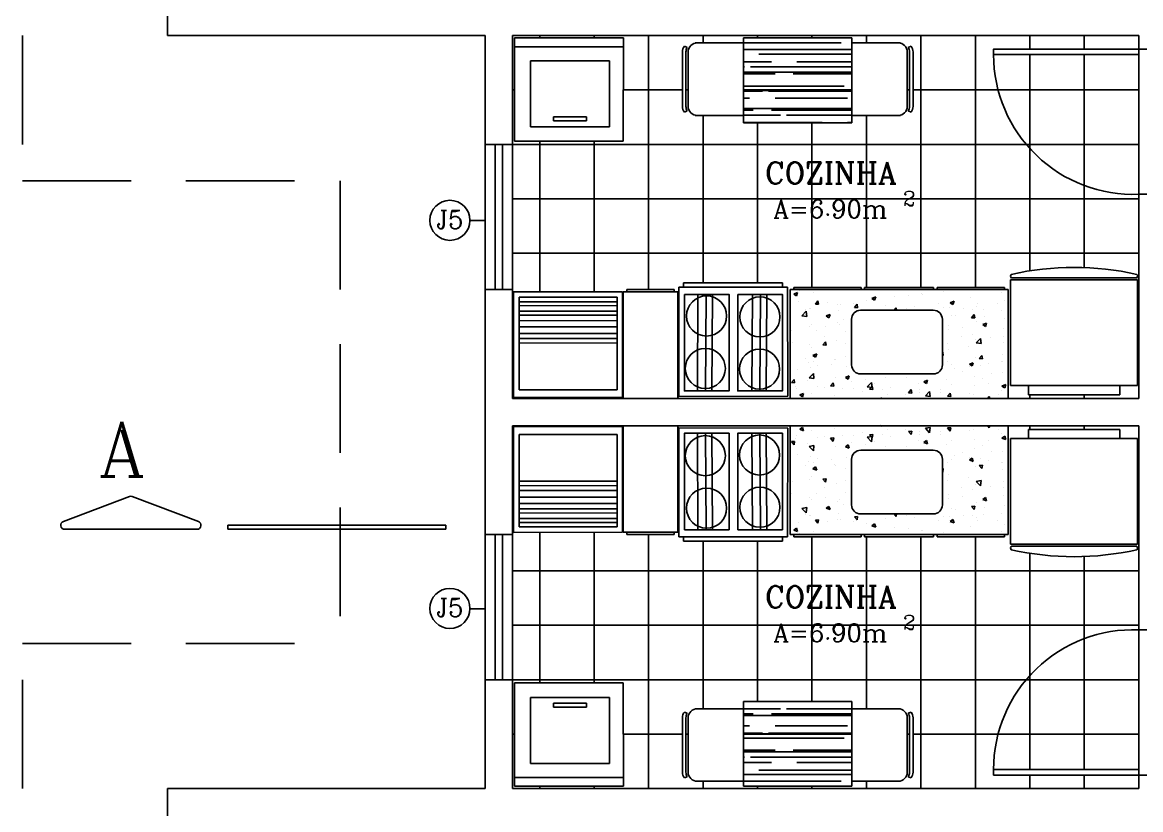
# Model space of a CAD drawing. Extents: x 11.2 to 102.3, y 40.3 to 127.2.
# Drawn here: x 39.09 to 45.25, y 57.54 to 61.87 of the extents above; entities that cross this region are included whole.
import ezdxf

# ---------------------------------------------------------------- set-up
doc = ezdxf.new("R2010")
doc.units = 0
doc.header["$LTSCALE"] = 8
doc.linetypes.add('DASHED2', pattern=[0.375, 0.25, -0.125])
doc.layers.get('0').update_dxf_attribs({"linetype": 'CONTINUOUS'})
doc.layers.get('DEFPOINTS').update_dxf_attribs({"linetype": 'CONTINUOUS'})
for name, color, linetype in [('COBERTURA', 7, 'CONTINUOUS'), ('EQUIPAMENTOS', 1, 'CONTINUOUS'), ('ESQUADRIAS', 244, 'CONTINUOUS'), ('PAREDE', 7, 'CONTINUOUS'), ('PISO', 30, 'CONTINUOUS'), ('TEXTO', 1, 'CONTINUOUS')]:
    doc.layers.add(name, color=color, linetype=linetype)
doc.styles.add('ROMANC', font='ROMANC.SHX')

# ---------------------------------------------------------------- blocks, each defined once
blk = doc.blocks.new('*X3')
at = {"color": 0}
for p, q in [((20.6562, 61.762), (21.194, 61.762)), ((20.6562, 61.725), (21.2537, 61.725)), ((20.74, 61.7), (21.2537, 61.7)), ((20.6562, 61.658), (20.81, 61.658)), ((20.6562, 61.629), (20.661, 61.629)), ((20.694, 61.629), (21.2537, 61.629)), ((20.95, 61.658), (21.2537, 61.658)), ((20.6562, 61.6), (21.2537, 61.6)), ((20.6562, 61.591), (20.83, 61.591)), ((20.93, 61.591), (21.2537, 61.591)), ((20.6562, 61.524), (21.21, 61.524)), ((20.6562, 61.5), (21.2537, 61.5)), ((20.6562, 61.496), (20.761, 61.496)), ((20.794, 61.496), (21.2537, 61.496)), ((20.6562, 61.457), (20.69, 61.457)), ((20.83, 61.457), (21.23, 61.457)), ((20.6562, 61.4), (21.2537, 61.4)), ((20.6562, 61.39), (20.71, 61.39)), ((20.6562, 61.363), (20.861, 61.363)), ((20.81, 61.39), (21.2537, 61.39)), ((20.894, 61.363), (21.2537, 61.363)), ((20.6562, 61.323), (21.09, 61.323)), ((21.23, 61.323), (21.2537, 61.323))]:
    blk.add_line(p, q, dxfattribs=at)
blk = doc.blocks.new('*X2')
at = {"color": 0}
for p, q in [((20.9327, 60.3777), (20.9537, 60.3858)), ((20.9327, 60.3777), (20.9476, 60.3676)), ((20.9477, 60.3676), (20.9538, 60.3857)), ((20.9653, 60.3966), (20.9653, 60.3966)), ((21.0287, 60.3993), (21.0287, 60.3993)), ((21.042, 60.386), (21.042, 60.386)), ((21.638, 60.3815), (21.638, 60.3815)), ((21.6427, 60.3778), (21.6427, 60.3778)), ((21.7564, 60.3928), (21.7564, 60.3928)), ((22.0793, 60.3872), (22.0793, 60.3872)), ((20.9579, 60.3356), (20.9579, 60.3356)), ((21.052, 60.3226), (21.0664, 60.3399)), ((21.052, 60.3226), (21.0699, 60.3211)), ((21.0699, 60.3211), (21.0665, 60.3399)), ((21.1181, 60.3288), (21.1181, 60.3288)), ((21.1766, 60.3187), (21.1766, 60.3187)), ((21.1895, 60.3181), (21.1895, 60.3181)), ((21.2646, 60.328), (21.2646, 60.328)), ((21.2671, 60.3038), (21.2816, 60.3211)), ((21.2782, 60.3221), (21.2782, 60.3221)), ((21.2851, 60.3022), (21.2816, 60.321)), ((21.3324, 60.3412), (21.3324, 60.3412)), ((21.3638, 60.3537), (21.3849, 60.3617)), ((21.3638, 60.3537), (21.3788, 60.3436)), ((21.3782, 60.343), (21.3782, 60.343)), ((21.3788, 60.3436), (21.3849, 60.3617)), ((21.4384, 60.3153), (21.4384, 60.3153)), ((21.4864, 60.3623), (21.4864, 60.3623)), ((21.5676, 60.3679), (21.5676, 60.3679)), ((21.7294, 60.3271), (21.7294, 60.3271)), ((21.795, 60.3296), (21.816, 60.3377)), ((21.795, 60.3296), (21.8099, 60.3196)), ((21.81, 60.3196), (21.816, 60.3377)), ((21.9044, 60.3572), (21.9044, 60.3572)), ((21.9442, 60.3253), (21.9442, 60.3253)), ((22.0556, 60.3242), (22.0556, 60.3242)), ((22.0957, 60.3445), (22.0957, 60.3445)), ((20.9781, 60.2581), (21.0015, 60.2824)), ((20.9781, 60.2581), (21.0048, 60.254)), ((21, 60.2932), (21, 60.2932)), ((21.0048, 60.2539), (21.0015, 60.2824)), ((21.0212, 60.2953), (21.0212, 60.2953)), ((21.0251, 60.2995), (21.0251, 60.2995)), ((21.1118, 60.2569), (21.1328, 60.265)), ((21.1118, 60.2569), (21.1267, 60.2469)), ((21.1268, 60.2468), (21.1328, 60.265)), ((21.1813, 60.2885), (21.1813, 60.2885)), ((21.2671, 60.3038), (21.2851, 60.3022)), ((21.4854, 60.2887), (21.4968, 60.3022)), ((21.4993, 60.2887), (21.4968, 60.3022)), ((21.5545, 60.2971), (21.5545, 60.2971)), ((21.5985, 60.3085), (21.5985, 60.3085)), ((21.7586, 60.3018), (21.7586, 60.3018)), ((21.7901, 60.3041), (21.7901, 60.3041)), ((21.8013, 60.2613), (21.8013, 60.2613)), ((21.8219, 60.2615), (21.8219, 60.2615)), ((21.8669, 60.2994), (21.8669, 60.2994)), ((21.9127, 60.2473), (21.9271, 60.2646)), ((21.9188, 60.295), (21.9188, 60.295)), ((21.9306, 60.2458), (21.9272, 60.2646)), ((21.942, 60.3093), (21.942, 60.3093)), ((21.9763, 60.2913), (21.9763, 60.2913)), ((21.982, 60.2547), (21.982, 60.2547)), ((22.0789, 60.2882), (22.0789, 60.2882)), ((21.0214, 60.1996), (21.0214, 60.1996)), ((21.0296, 60.207), (21.0296, 60.207)), ((21.1105, 60.1998), (21.1105, 60.1998)), ((21.1729, 60.2188), (21.1729, 60.2188)), ((21.1856, 60.2097), (21.1856, 60.2097)), ((21.2046, 60.237), (21.2046, 60.237)), ((21.7865, 60.2043), (21.7865, 60.2043)), ((21.8631, 60.191), (21.8631, 60.191)), ((21.9127, 60.2473), (21.9306, 60.2458)), ((21.9405, 60.2254), (21.9405, 60.2254)), ((21.9741, 60.2089), (21.9951, 60.2169)), ((21.9741, 60.2089), (21.989, 60.1988)), ((21.9767, 60.2059), (21.9767, 60.2059)), ((21.989, 60.1988), (21.9951, 60.2169)), ((22.0921, 60.2446), (22.0921, 60.2446)), ((20.9211, 60.1749), (20.9211, 60.1749)), ((21.0584, 60.1763), (21.0584, 60.1763)), ((21.1015, 60.1411), (21.1015, 60.1411)), ((21.2185, 60.1696), (21.2185, 60.1696)), ((21.788, 60.1811), (21.788, 60.1811)), ((21.8591, 60.1425), (21.8591, 60.1425)), ((21.9159, 60.1563), (21.9159, 60.1563)), ((21.9386, 60.1091), (21.962, 60.1335)), ((21.9653, 60.105), (21.962, 60.1335)), ((22.0193, 60.1358), (22.0193, 60.1358)), ((22.0884, 60.1447), (22.0884, 60.1447)), ((22.0908, 60.1863), (22.0908, 60.1863)), ((20.9265, 60.1111), (20.9265, 60.1111)), ((21.0178, 60.0997), (21.0178, 60.0997)), ((21.0316, 60.0815), (21.0316, 60.0815)), ((21.0936, 60.097), (21.108, 60.1142)), ((21.0936, 60.097), (21.1115, 60.0954)), ((21.1067, 60.0914), (21.1067, 60.0914)), ((21.1116, 60.0954), (21.1081, 60.1142)), ((21.1693, 60.119), (21.1693, 60.119)), ((21.2203, 60.1063), (21.2203, 60.1063)), ((21.7828, 60.1044), (21.7828, 60.1044)), ((21.7842, 60.0726), (21.7842, 60.0726)), ((21.8978, 60.0876), (21.8978, 60.0876)), ((21.9369, 60.1255), (21.9369, 60.1255)), ((21.9386, 60.1091), (21.9653, 60.105)), ((22.0872, 60.1125), (22.0872, 60.1125)), ((21, 60.0231), (21, 60.0231)), ((21.0388, 60.0394), (21.0598, 60.0474)), ((21.0388, 60.0394), (21.0537, 60.0293)), ((21.0411, 60.0061), (21.0411, 60.0061)), ((21.0538, 60.0293), (21.0598, 60.0474)), ((21.1601, 60.0163), (21.1601, 60.0163)), ((21.1656, 60.0191), (21.1656, 60.0191)), ((21.2161, 60.0361), (21.2161, 60.0361)), ((21.7518, 60.0557), (21.7536, 60.0577)), ((21.7518, 60.0394), (21.757, 60.0389)), ((21.7571, 60.0389), (21.7536, 60.0577)), ((21.7792, 60.0045), (21.7792, 60.0045)), ((21.9332, 60.0257), (21.9332, 60.0257)), ((21.9543, 60.0217), (21.9688, 60.0389)), ((21.9543, 60.0217), (21.9722, 60.0201)), ((21.9723, 60.0201), (21.9688, 60.0389)), ((22.0785, 60.0073), (22.0785, 60.0073)), ((22.0834, 60.0041), (22.0834, 60.0041)), ((22.0848, 60.0449), (22.0848, 60.0449)), ((20.9527, 59.9632), (20.9527, 59.9632)), ((21.0141, 59.9999), (21.0141, 59.9999)), ((21.0278, 59.9731), (21.0278, 59.9731)), ((21.0632, 59.9828), (21.0632, 59.9828)), ((21.1414, 59.988), (21.1414, 59.988)), ((21.2234, 59.976), (21.2234, 59.976)), ((21.8007, 59.9892), (21.8007, 59.9892)), ((21.8189, 59.9693), (21.8189, 59.9693)), ((21.8639, 59.9489), (21.8639, 59.9489)), ((21.9011, 59.9913), (21.9221, 59.9994)), ((21.9011, 59.9913), (21.916, 59.9813)), ((21.9035, 59.9773), (21.9035, 59.9773)), ((21.916, 59.9812), (21.9221, 59.9994)), ((21.9608, 59.9825), (21.9608, 59.9825)), ((22.0083, 59.9942), (22.0083, 59.9942)), ((22.0241, 59.9422), (22.0241, 59.9422)), ((22.0811, 59.945), (22.0811, 59.945)), ((20.92, 59.8902), (20.9345, 59.9074)), ((20.92, 59.8902), (20.938, 59.8886)), ((20.938, 59.8886), (20.9345, 59.9074)), ((21.0105, 59.9), (21.0105, 59.9)), ((21.0179, 59.9162), (21.0412, 59.9406)), ((21.0179, 59.9162), (21.0446, 59.9121)), ((21.0446, 59.912), (21.0413, 59.9405)), ((21.1352, 59.8713), (21.1497, 59.8886)), ((21.1532, 59.8697), (21.1497, 59.8885)), ((21.162, 59.9192), (21.162, 59.9192)), ((21.2179, 59.9186), (21.2389, 59.9266)), ((21.2179, 59.9186), (21.2328, 59.9085)), ((21.2328, 59.9085), (21.2389, 59.9266)), ((21.252, 59.8946), (21.252, 59.8946)), ((21.3271, 59.9045), (21.3271, 59.9045)), ((21.338, 59.8665), (21.3614, 59.8909)), ((21.3648, 59.8624), (21.3615, 59.8909)), ((21.3786, 59.8872), (21.3786, 59.8872)), ((21.4407, 59.9195), (21.4407, 59.9195)), ((21.5536, 59.9172), (21.5536, 59.9172)), ((21.6197, 59.8822), (21.6197, 59.8822)), ((21.649, 59.8946), (21.67, 59.9026)), ((21.649, 59.8946), (21.6639, 59.8845)), ((21.664, 59.8845), (21.6701, 59.9026)), ((21.7755, 59.9047), (21.7755, 59.9047)), ((21.8004, 59.8814), (21.8004, 59.8814)), ((21.9296, 59.9258), (21.9296, 59.9258)), ((21.9754, 59.9114), (21.9754, 59.9114)), ((22.0045, 59.8858), (22.0045, 59.8858)), ((20.9403, 59.8706), (20.9403, 59.8706)), ((20.9489, 59.8547), (20.9489, 59.8547)), ((20.9658, 59.8218), (20.9868, 59.8299)), ((20.9658, 59.8218), (20.9807, 59.8118)), ((20.9808, 59.8117), (20.9868, 59.8299)), ((21.0287, 59.8271), (21.0287, 59.8271)), ((21.0625, 59.8697), (21.0625, 59.8697)), ((21.1004, 59.8638), (21.1004, 59.8638)), ((21.1352, 59.8713), (21.1531, 59.8698)), ((21.1584, 59.8193), (21.1584, 59.8193)), ((21.2037, 59.8571), (21.2037, 59.8571)), ((21.2606, 59.857), (21.2606, 59.857)), ((21.3142, 59.8418), (21.3142, 59.8418)), ((21.338, 59.8665), (21.3647, 59.8624)), ((21.3504, 59.8525), (21.3648, 59.8697)), ((21.3504, 59.8525), (21.3683, 59.8509)), ((21.3684, 59.8509), (21.3649, 59.8697)), ((21.4207, 59.8503), (21.4207, 59.8503)), ((21.4505, 59.8213), (21.4505, 59.8213)), ((21.4682, 59.863), (21.4682, 59.863)), ((21.5512, 59.8261), (21.5512, 59.8261)), ((21.5656, 59.8337), (21.58, 59.8509)), ((21.5656, 59.8337), (21.5835, 59.8321)), ((21.5835, 59.8321), (21.5801, 59.8509)), ((21.5809, 59.8435), (21.5809, 59.8435)), ((21.6255, 59.8513), (21.6255, 59.8513)), ((21.6263, 59.836), (21.6263, 59.836)), ((21.6582, 59.8169), (21.6816, 59.8412)), ((21.6849, 59.8127), (21.6816, 59.8412)), ((21.7399, 59.8509), (21.7399, 59.8509)), ((21.741, 59.8367), (21.741, 59.8367)), ((21.7807, 59.8148), (21.7952, 59.8321)), ((21.7987, 59.8133), (21.7952, 59.8321)), ((21.9011, 59.83), (21.9011, 59.83)), ((21.9259, 59.8259), (21.9259, 59.8259)), ((21.9294, 59.8759), (21.9294, 59.8759)), ((22.0613, 59.8232), (22.0613, 59.8232)), ((22.0775, 59.8451), (22.0775, 59.8451)), ((22.0801, 59.8705), (22.1011, 59.8786)), ((22.0801, 59.8705), (22.0951, 59.8605)), ((22.0951, 59.8604), (22.1012, 59.8786)), ((21.4085, 59.8022), (21.4179, 59.8059)), ((21.4168, 59.8022), (21.418, 59.8058)), ((21.6582, 59.8169), (21.6849, 59.8128)), ((21.7719, 59.8048), (21.7719, 59.8048)), ((21.7807, 59.8148), (21.7987, 59.8133)), ((22.0011, 59.8022), (22.0104, 59.8133)), ((22.0125, 59.8022), (22.0104, 59.8132)), ((22.09, 59.8064), (22.09, 59.8064))]:
    blk.add_line(p, q, dxfattribs=at)

msp = doc.modelspace()

# ---------------------------------------------------------------- linework, layer by layer
at = {"layer": 'COBERTURA', "color": 30, "linetype": 'DASHED2', "ltscale": 0.3}
for p, q in [((39.0923, 69.0022), (39.0923, 61.0022)), ((39.0923, 61.0022), (40.8423, 61.0022)), ((40.8423, 61.0022), (40.8423, 58.4522)), ((39.0923, 50.4522), (39.0923, 58.4522)), ((39.0923, 58.4522), (40.8423, 58.4522))]:
    msp.add_line(p, q, dxfattribs=at)
at = {"layer": 'DEFPOINTS', "color": 30, "linetype": 'BYBLOCK'}
msp.add_point((40.9631, 58.7945), dxfattribs=at)
at = {"layer": 'DEFPOINTS', "color": 30, "linetype": 'BYBLOCK', "ltscale": 0.04}
msp.add_point((40.9631, 58.7945), dxfattribs=at)
at = {"layer": 'EQUIPAMENTOS', "color": 244, "linetype": 'CONTINUOUS', "ltscale": 0.05}
for p, q in [((41.8031, 61.7897), (41.8028, 61.2196)), ((42.4031, 61.7894), (41.8031, 61.7897)), ((42.4031, 61.7894), (42.4028, 61.2193)), ((42.4031, 61.7404), (41.8049, 61.7407)), ((41.8923, 61.6634), (41.8921, 61.2998)), ((42.3266, 61.6631), (41.8923, 61.6634)), ((42.3266, 61.6631), (42.3265, 61.2995)), ((42.3265, 61.2995), (41.8921, 61.2998)), ((42.2009, 61.3542), (42.0176, 61.3543)), ((42.0176, 61.3543), (42.0176, 61.332)), ((42.2009, 61.3319), (42.0176, 61.332)), ((42.2009, 61.3542), (42.2009, 61.3319)), ((42.4028, 61.2193), (41.8028, 61.2196)), ((43.2798, 60.4393), (42.7337, 60.439)), ((42.7337, 60.439), (42.7337, 60.4157)), ((43.2798, 60.4393), (43.2798, 60.416)), ((41.7985, 59.8071), (41.7988, 60.3903)), ((41.7988, 60.3903), (42.3988, 60.39)), ((42.3985, 59.8068), (42.3988, 60.39)), ((42.7083, 60.4156, -14), (42.7083, 59.8134, -14)), ((42.8109, 59.844), (42.8143, 60.3754)), ((42.8146, 60.4156), (42.8146, 60.4158)), ((42.855, 59.844), (42.8584, 60.3754)), ((42.8586, 60.4156), (42.8586, 60.4158)), ((42.8902, 59.844), (42.8937, 60.3754)), ((42.8939, 60.4156), (42.8939, 60.4158)), ((43.1106, 59.844), (43.1141, 60.3754)), ((43.1143, 60.4156), (43.1143, 60.4159)), ((43.1547, 59.844), (43.1581, 60.3754)), ((43.1584, 60.4156), (43.1584, 60.416)), ((43.19, 59.844), (43.1934, 60.3754)), ((43.1937, 60.4156), (43.1937, 60.416)), ((43.3079, 60.4156, -14), (43.3083, 59.8156, -14)), ((41.827, 60.3136), (42.3688, 60.3133)), ((41.8286, 59.8505), (41.8288, 60.3603)), ((41.8288, 60.3603), (42.3688, 60.36)), ((41.8288, 60.3354), (42.3688, 60.3351)), ((42.3686, 59.8502), (42.3688, 60.36)), ((41.8288, 60.2835), (42.3688, 60.2832)), ((41.8288, 60.2611), (42.3714, 60.2608)), ((43.7104, 60.2886), (44.1104, 60.2888)), ((41.8287, 60.1963), (42.3687, 60.196)), ((41.8288, 60.231), (42.3688, 60.2307)), ((43.6606, 59.9874), (43.6604, 60.2386)), ((44.1606, 59.9877), (44.1604, 60.2388)), ((41.8255, 60.1329), (42.3687, 60.1326)), ((41.8287, 60.1604), (42.3687, 60.1601)), ((41.83, 60.108), (42.37, 60.1077)), ((43.7106, 59.9374), (44.1106, 59.9376)), ((41.8286, 59.8505), (42.3686, 59.8502)), ((41.7985, 59.8071), (42.3985, 59.8068)), ((41.7985, 59.6473), (42.3985, 59.6477)), ((41.7985, 59.6473), (41.7988, 59.0642)), ((42.3985, 59.6477), (42.3988, 59.0645)), ((42.7083, 59.0388, -14), (42.7083, 59.641, -14)), ((43.3079, 59.0388, -14), (43.3083, 59.6388, -14)), ((41.8286, 59.6039), (42.3686, 59.6042)), ((41.8286, 59.6039), (41.8288, 59.0942)), ((42.3686, 59.6042), (42.3688, 59.0945)), ((42.8109, 59.6105), (42.8143, 59.0791)), ((42.855, 59.6105), (42.8584, 59.0791)), ((42.8902, 59.6105), (42.8937, 59.0791)), ((43.1106, 59.6105), (43.1141, 59.0791)), ((43.1547, 59.6105), (43.1581, 59.0791)), ((43.19, 59.6105), (43.1934, 59.0791)), ((43.7106, 59.5171), (44.1106, 59.5168)), ((43.6606, 59.4671), (43.6604, 59.2159)), ((44.1606, 59.4668), (44.1604, 59.2156)), ((41.83, 59.3465), (42.37, 59.3468)), ((41.8255, 59.3216), (42.3687, 59.3219)), ((41.8287, 59.2941), (42.3687, 59.2943)), ((41.8287, 59.2582), (42.3687, 59.2585)), ((41.8288, 59.2234), (42.3688, 59.2237)), ((41.827, 59.1409), (42.3688, 59.1412)), ((41.8288, 59.1934), (42.3714, 59.1936)), ((41.8288, 59.171), (42.3688, 59.1713)), ((43.7104, 59.1659), (44.1104, 59.1657)), ((41.8288, 59.1191), (42.3688, 59.1194)), ((41.8288, 59.0942), (42.3688, 59.0945)), ((41.7988, 59.0642), (42.3988, 59.0645)), ((42.7337, 59.0155), (42.7337, 59.0387)), ((42.8146, 59.0388), (42.8146, 59.0387)), ((42.8586, 59.0388), (42.8586, 59.0387)), ((42.8939, 59.0388), (42.8939, 59.0387)), ((43.1143, 59.0388), (43.1143, 59.0385)), ((43.1584, 59.0388), (43.1584, 59.0385)), ((43.1937, 59.0388), (43.1937, 59.0385)), ((43.2798, 59.0152), (43.2798, 59.0385)), ((43.2798, 59.0152), (42.7337, 59.0155)), ((42.4028, 58.2352), (41.8028, 58.2349)), ((41.8031, 57.6648), (41.8028, 58.2349)), ((42.4031, 57.6651), (42.4028, 58.2352)), ((42.3265, 58.1549), (41.8921, 58.1547)), ((41.8923, 57.7911), (41.8921, 58.1547)), ((42.3266, 57.7913), (42.3265, 58.1549)), ((42.2009, 58.1226), (42.0176, 58.1225)), ((42.0176, 58.1002), (42.0176, 58.1225)), ((42.2009, 58.1003), (42.0176, 58.1002)), ((42.2009, 58.1003), (42.2009, 58.1226)), ((42.3266, 57.7913), (41.8923, 57.7911)), ((42.4031, 57.6651), (41.8031, 57.6648)), ((42.4031, 57.7141), (41.8049, 57.7138))]:
    msp.add_line(p, q, dxfattribs=at)
at = {"layer": 'EQUIPAMENTOS', "color": 244}
for p, q in [((43.0649, 61.7897), (43.0649, 61.3218)), ((43.0649, 61.7897), (43.6624, 61.7897)), ((43.6624, 61.7897), (43.6624, 61.3218)), ((42.7547, 61.7368), (42.7391, 61.7433)), ((42.798, 61.7618), (43.0612, 61.7618)), ((43.9293, 61.7618), (43.6662, 61.7618)), ((43.9726, 61.7368), (43.9882, 61.7433)), ((42.728, 61.4118), (42.728, 61.7118)), ((42.748, 61.4118), (42.748, 61.7118)), ((42.7599, 61.4118), (42.7599, 61.7118)), ((43.9674, 61.4118), (43.9674, 61.7118)), ((43.9793, 61.4118), (43.9793, 61.7118)), ((43.9993, 61.4118), (43.9993, 61.7118)), ((42.7547, 61.3868), (42.7391, 61.3804)), ((43.0612, 61.3618), (42.798, 61.3618)), ((43.6662, 61.3618), (43.9293, 61.3618)), ((43.9726, 61.3868), (43.9882, 61.3804)), ((43.0649, 61.3218), (43.6624, 61.3218)), ((44.5358, 60.4555), (45.2358, 60.4555)), ((44.5358, 59.8733), (44.5358, 60.4555)), ((44.5407, 60.466), (45.2309, 60.466)), ((45.2358, 60.4555), (45.2358, 59.8733)), ((42.4023, 60.389), (42.7023, 60.389)), ((42.4023, 60.389), (42.4023, 59.8022)), ((42.7023, 60.389), (42.7023, 59.8022)), ((42.7083, 60.4156, -14), (43.3079, 60.4156, -14)), ((43.3223, 60.4022), (43.3223, 59.8022)), ((43.3223, 60.4022), (44.5223, 60.4022)), ((44.5223, 60.4022), (44.5223, 59.8022)), ((45.2358, 59.8733), (44.5358, 59.8733)), ((44.6346, 59.8733), (44.6346, 59.8227)), ((45.1376, 59.8227), (44.6346, 59.8227)), ((45.1376, 59.8733), (45.1376, 59.8227)), ((41.7923, 59.8022), (45.2423, 59.8022)), ((42.7083, 59.8134, -14), (43.3083, 59.8156, -14)), ((42.4023, 59.0654), (42.4023, 59.6522)), ((42.7023, 59.0654), (42.7023, 59.6522)), ((42.7083, 59.641, -14), (43.3083, 59.6388, -14)), ((43.3223, 59.0522), (43.3223, 59.6522)), ((44.5223, 59.0522), (44.5223, 59.6522)), ((44.5358, 59.5811), (44.5358, 58.999)), ((45.2358, 59.5811), (44.5358, 59.5811)), ((44.6346, 59.5811), (44.6346, 59.6317)), ((45.1376, 59.6317), (44.6346, 59.6317)), ((45.1376, 59.5811), (45.1376, 59.6317)), ((45.2358, 58.999), (45.2358, 59.5811)), ((42.4023, 59.0654), (42.7023, 59.0654)), ((42.7083, 59.0388, -14), (43.3079, 59.0388, -14)), ((43.3223, 59.0522), (44.5223, 59.0522)), ((44.5358, 58.999), (45.2358, 58.999)), ((44.5407, 58.9885), (45.2309, 58.9885)), ((43.0649, 58.1326), (43.6624, 58.1326)), ((43.0649, 57.6648), (43.0649, 58.1326)), ((43.6624, 57.6648), (43.6624, 58.1326)), ((42.728, 58.0427), (42.728, 57.7427)), ((42.7547, 58.0677), (42.7391, 58.0741)), ((42.748, 58.0427), (42.748, 57.7427)), ((42.7599, 58.0427), (42.7599, 57.7427)), ((43.0612, 58.0927), (42.798, 58.0927)), ((43.6662, 58.0927), (43.9293, 58.0927)), ((43.9674, 58.0427), (43.9674, 57.7427)), ((43.9726, 58.0677), (43.9882, 58.0741)), ((43.9793, 58.0427), (43.9793, 57.7427)), ((43.9993, 58.0427), (43.9993, 57.7427)), ((42.7547, 57.7176), (42.7391, 57.7112)), ((42.798, 57.6927), (43.0612, 57.6927)), ((43.0649, 57.6648), (43.6624, 57.6648)), ((43.9293, 57.6927), (43.6662, 57.6927)), ((43.9726, 57.7176), (43.9882, 57.7112))]:
    msp.add_line(p, q, dxfattribs=at)
at = {"layer": 'EQUIPAMENTOS', "color": 30}
for p, q in [((42.4223, 60.4022), (42.4223, 60.389)), ((42.4223, 60.4022), (42.6823, 60.4022)), ((42.6823, 60.4022), (42.6823, 60.389)), ((43.3423, 60.4142), (43.7123, 60.4142)), ((43.3423, 60.4142), (43.3423, 60.4022)), ((43.7123, 60.4142), (43.7123, 60.4022)), ((43.7323, 60.4142), (44.1123, 60.4142)), ((43.7323, 60.4142), (43.7323, 60.4022)), ((44.1123, 60.4142), (44.1123, 60.4022)), ((44.1323, 60.4142), (44.5023, 60.4142)), ((44.1323, 60.4142), (44.1323, 60.4022)), ((44.5023, 60.4142), (44.5023, 60.4022)), ((42.4223, 59.0522), (42.4223, 59.0654)), ((42.4223, 59.0522), (42.6823, 59.0522)), ((42.6823, 59.0522), (42.6823, 59.0654)), ((43.3423, 59.0403), (43.3423, 59.0522)), ((43.3423, 59.0403), (43.7123, 59.0403)), ((43.7123, 59.0403), (43.7123, 59.0522)), ((43.7323, 59.0403), (43.7323, 59.0522)), ((43.7323, 59.0403), (44.1123, 59.0403)), ((44.1123, 59.0403), (44.1123, 59.0522)), ((44.1323, 59.0403), (44.1323, 59.0522)), ((44.1323, 59.0403), (44.5023, 59.0403)), ((44.5023, 59.0403), (44.5023, 59.0522))]:
    msp.add_line(p, q, dxfattribs=at)
at = {"layer": 'EQUIPAMENTOS', "color": 244, "linetype": 'CONTINUOUS', "ltscale": 0.5}
for p, q in [((43.3079, 60.3871), (43.3079, 60.3871)), ((43.3079, 59.0674), (43.3079, 59.0674))]:
    msp.add_line(p, q, dxfattribs=at)
at = {"layer": 'EQUIPAMENTOS', "color": 244}
for points in [[(42.7391, 60.3754), (42.7391, 59.844), (42.9856, 59.844), (42.9856, 60.3754)], [(43.0332, 60.3754), (43.0332, 59.844), (43.2797, 59.844), (43.2797, 60.3754)], [(42.7391, 59.0791), (42.7391, 59.6105), (42.9856, 59.6105), (42.9856, 59.0791)], [(43.0332, 59.0791), (43.0332, 59.6105), (43.2797, 59.6105), (43.2797, 59.0791)]]:
    msp.add_lwpolyline(points, close=True, dxfattribs=at)
at = {"layer": 'EQUIPAMENTOS', "color": 244, "linetype": 'CONTINUOUS', "ltscale": 0.05}
for centre in [(42.8613, 60.2568), (43.1555, 60.2518), (42.8547, 59.9675), (43.1536, 59.9639), (42.8547, 59.4869), (43.1536, 59.4906), (42.8613, 59.1977), (43.1555, 59.2027)]:
    msp.add_circle(centre, 0.1105, dxfattribs=at)
at = {"layer": 'EQUIPAMENTOS', "color": 244}
for centre, radius, start, end in [((42.778, 61.7118), 0.05, 141.03873, 180), ((42.798, 61.7118), 0.05, 149.98161, 180), ((42.8099, 61.7118), 0.05, 90, 180), ((43.9174, 61.7118), 0.05, 0, 90), ((43.9293, 61.7118), 0.05, 0, 30.01839), ((43.9493, 61.7118), 0.05, 0, 38.96127), ((42.778, 61.4118), 0.05, 180, 218.96127), ((42.798, 61.4118), 0.05, 180, 210.01839), ((42.8099, 61.4118), 0.05, 180, 270), ((43.9174, 61.4118), 0.05, 270, 0), ((43.9293, 61.4118), 0.05, 329.98161, 360), ((43.9493, 61.4118), 0.05, 321.03873, 0), ((44.8858, 58.9508), 1.5736, 77.30164, 102.69839), ((44.5496, 60.4763), 0.0136, 135.22804, 229.41354), ((45.222, 60.4763), 0.0136, 310.58646, 44.77196), ((44.5496, 58.9782), 0.0136, 130.58646, 224.77196), ((44.8858, 60.5037), 1.5736, 257.30161, 282.69836), ((45.222, 58.9782), 0.0136, 315.22804, 49.41354), ((42.778, 58.0427), 0.05, 141.03873, 180), ((42.798, 58.0427), 0.05, 149.98161, 180), ((42.8099, 58.0427), 0.05, 90, 180), ((43.9174, 58.0427), 0.05, 0, 90), ((43.9293, 58.0427), 0.05, 0, 30.01839), ((43.9493, 58.0427), 0.05, 0, 38.96127), ((42.778, 57.7427), 0.05, 180, 218.96127), ((42.798, 57.7427), 0.05, 180, 210.01839), ((42.8099, 57.7427), 0.05, 180, 270), ((43.9174, 57.7427), 0.05, 270, 360), ((43.9293, 57.7427), 0.05, 329.98161, 0), ((43.9493, 57.7427), 0.05, 321.03873, 360)]:
    msp.add_arc(centre, radius, start, end, dxfattribs=at)
at = {"layer": 'EQUIPAMENTOS', "color": 244, "linetype": 'CONTINUOUS', "ltscale": 0.05}
for centre, start, end in [((43.7104, 60.2386), 90.03067, 180.03067), ((44.1104, 60.2388), 0.03067, 90.03067), ((43.7106, 59.9874), 180.03067, 270.03067), ((44.1106, 59.9876), 270.03067, 0.03067), ((43.7106, 59.4671), 89.96933, 179.96933), ((44.1106, 59.4668), 359.96933, 89.96933), ((43.7104, 59.2159), 179.96933, 269.96933), ((44.1104, 59.2157), 269.96933, 359.96933)]:
    msp.add_arc(centre, 0.05, start, end, dxfattribs=at)
at = {"layer": 'ESQUADRIAS', "color": 1}
for p, q in [((41.6423, 61.2022), (41.6423, 60.4022)), ((41.7923, 61.2022), (41.7923, 60.4022)), ((41.6423, 58.2522), (41.6423, 59.0522)), ((41.7923, 58.2522), (41.7923, 59.0522))]:
    msp.add_line(p, q, dxfattribs=at)
at = {"layer": 'ESQUADRIAS', "color": 5}
for p, q in [((41.6973, 61.2022), (41.6973, 60.4022)), ((41.7373, 61.2022), (41.7373, 60.4022)), ((41.6973, 58.2522), (41.6973, 59.0522)), ((41.7373, 58.2522), (41.7373, 59.0522))]:
    msp.add_line(p, q, dxfattribs=at)
at = {"layer": 'ESQUADRIAS', "color": 1, "ltscale": 0.2}
for p, q in [((41.5597, 60.782), (41.6366, 60.782)), ((41.5597, 58.6434), (41.6366, 58.6434))]:
    msp.add_line(p, q, dxfattribs=at)
at = {"layer": 'ESQUADRIAS', "color": 1}
for points in [[(45.2423, 61.7272), (45.2423, 61.6972), (44.4423, 61.6972), (44.4423, 61.7272)], [(45.2423, 57.7272), (45.2423, 57.7572), (44.4423, 57.7572), (44.4423, 57.7272)]]:
    msp.add_lwpolyline(points, close=True, dxfattribs=at)
at = {"layer": 'ESQUADRIAS', "color": 1, "ltscale": 0.2}
for centre in [(41.4477, 60.7837), (41.4477, 58.6451)]:
    msp.add_circle(centre, 0.1104, dxfattribs=at)
at = {"layer": 'ESQUADRIAS', "color": 30}
for centre, start, end in [((45.2129, 61.6972), 180, 272.18938), ((45.2129, 57.7572), 87.81062, 180)]:
    msp.add_arc(centre, 0.7706, start, end, dxfattribs=at)
at = {"layer": 'PAREDE', "color": 7}
for p, q in [((39.8923, 62.6122), (39.8923, 61.8022)), ((39.8923, 61.8022), (41.6423, 61.8022)), ((41.6423, 61.8022), (41.6423, 61.2022)), ((41.7923, 61.8022), (41.7923, 61.2022)), ((41.7923, 61.8022), (45.2423, 61.8022)), ((45.2423, 61.8022), (45.2423, 61.7272)), ((45.2423, 61.7272), (45.3923, 61.7272)), ((41.7923, 61.2022), (41.6423, 61.2022)), ((45.2423, 60.9272), (45.2423, 59.8022)), ((45.2423, 60.9272), (45.3923, 60.9272)), ((41.6423, 60.4022), (41.6423, 59.0522)), ((41.7923, 60.4022), (41.6423, 60.4022)), ((41.7923, 60.4022), (41.7923, 59.8022)), ((41.7923, 59.6522), (45.2423, 59.6522)), ((41.7923, 59.6522), (41.7923, 59.0522)), ((45.2423, 59.6522), (45.2423, 58.5272)), ((41.7923, 59.0522), (41.6423, 59.0522)), ((45.2423, 58.5272), (45.3923, 58.5272)), ((41.6423, 58.2522), (41.6423, 57.6522)), ((41.7923, 58.2522), (41.6423, 58.2522)), ((41.7923, 58.2522), (41.7923, 57.6522)), ((45.2423, 57.6522), (45.2423, 57.7272)), ((45.2423, 57.7272), (45.3923, 57.7272)), ((39.8923, 56.8422), (39.8923, 57.6522)), ((39.8923, 57.6522), (41.6423, 57.6522)), ((41.7923, 57.6522), (45.2423, 57.6522))]:
    msp.add_line(p, q, dxfattribs=at)
at = {"layer": 'PISO', "color": 30}
for p, q in [((41.9423, 61.8022), (41.9423, 61.7896)), ((42.2423, 61.8022), (42.2423, 61.7895)), ((42.5423, 61.8022), (42.5423, 60.4022)), ((42.8423, 61.8022), (42.8423, 61.7618)), ((43.1423, 61.8022), (43.1423, 61.7897)), ((43.4423, 61.8022), (43.4423, 61.7897)), ((43.7423, 61.8022), (43.7423, 61.7618)), ((44.0423, 61.8022), (44.0423, 60.4142)), ((44.3423, 61.8022), (44.3423, 60.4142)), ((44.6423, 61.8022), (44.6423, 61.7272)), ((44.9423, 61.8022), (44.9423, 61.7272)), ((44.6423, 61.6972), (44.6423, 60.5054)), ((44.9423, 61.6972), (44.9423, 60.5233)), ((45.2423, 61.7272), (45.2423, 60.9272)), ((41.7923, 61.5022), (41.8029, 61.5022)), ((42.4029, 61.5022), (42.728, 61.5022)), ((42.748, 61.5022), (42.7599, 61.5022)), ((43.0649, 61.5022), (43.6624, 61.5022)), ((43.9674, 61.5022), (43.9793, 61.5022)), ((43.9993, 61.5022), (45.2423, 61.5022)), ((42.8423, 61.3618), (42.8423, 60.439)), ((43.7423, 61.3618), (43.7423, 60.4142)), ((43.1423, 61.3218), (43.1423, 60.4392)), ((43.4423, 61.3218), (43.4423, 60.4142)), ((41.7923, 61.2022), (45.2423, 61.2022)), ((41.9423, 61.2195), (41.9423, 60.3902)), ((42.2423, 61.2193), (42.2423, 60.3901)), ((41.7923, 60.9022), (45.2423, 60.9022)), ((41.7923, 60.6022), (45.2423, 60.6022)), ((42.8423, 60.4156), (42.8423, 60.4142)), ((43.1423, 60.4156), (43.1423, 60.4142)), ((44.6423, 59.8227), (44.6423, 59.8022)), ((44.9423, 59.8227), (44.9423, 59.8022)), ((44.6423, 59.6317), (44.6423, 59.6522)), ((44.9423, 59.6317), (44.9423, 59.6522)), ((41.9423, 58.235), (41.9423, 59.0642)), ((42.2423, 58.2351), (42.2423, 59.0644)), ((42.5423, 57.6522), (42.5423, 59.0522)), ((42.8423, 59.0388), (42.8423, 59.0403)), ((43.1423, 59.0388), (43.1423, 59.0403)), ((43.4423, 58.1326), (43.4423, 59.0403)), ((43.7423, 58.0927), (43.7423, 59.0403)), ((44.0423, 57.6522), (44.0423, 59.0403)), ((44.3423, 57.6522), (44.3423, 59.0403)), ((42.8423, 58.0927), (42.8423, 59.0155)), ((43.1423, 58.1326), (43.1423, 59.0153)), ((44.6423, 57.7572), (44.6423, 58.9491)), ((44.9423, 57.7572), (44.9423, 58.9312)), ((41.7923, 58.8522), (45.2423, 58.8522)), ((41.7923, 58.5522), (45.2423, 58.5522)), ((45.2423, 57.7272), (45.2423, 58.5272)), ((41.7923, 58.2522), (45.2423, 58.2522)), ((41.7923, 57.9522), (41.8029, 57.9522)), ((42.4029, 57.9522), (42.728, 57.9522)), ((42.748, 57.9522), (42.7599, 57.9522)), ((43.0649, 57.9522), (43.6624, 57.9522)), ((43.9674, 57.9522), (43.9793, 57.9522)), ((43.9993, 57.9522), (45.2423, 57.9522)), ((44.6423, 57.6522), (44.6423, 57.7272)), ((44.9423, 57.6522), (44.9423, 57.7272)), ((41.9423, 57.6522), (41.9423, 57.6648)), ((42.2423, 57.6522), (42.2423, 57.665)), ((42.8423, 57.6522), (42.8423, 57.6927)), ((43.1423, 57.6522), (43.1423, 57.6648)), ((43.4423, 57.6522), (43.4423, 57.6648)), ((43.7423, 57.6522), (43.7423, 57.6927))]:
    msp.add_line(p, q, dxfattribs=at)
at = {"layer": 'TEXTO', "color": 3, "linetype": 'CONTINUOUS', "ltscale": 0.3}
for p, q in [((39.6822, 59.2614), (39.3183, 59.1246)), ((39.698, 59.2614), (40.062, 59.1246)), ((39.3262, 59.0811), (40.054, 59.0811))]:
    msp.add_line(p, q, dxfattribs=at)
at = {"layer": 'TEXTO', "color": 3, "ltscale": 0.3}
for p, q in [((40.2249, 59.1031), (40.2249, 59.0813)), ((40.2249, 59.1031), (41.4244, 59.1031)), ((40.2249, 59.0813), (41.4244, 59.0813)), ((41.4244, 59.0813), (41.4244, 59.1031))]:
    msp.add_line(p, q, dxfattribs=at)
at = {"layer": 'TEXTO', "color": 3, "linetype": 'CONTINUOUS', "ltscale": 0.3}
for centre, start, end in [((39.6901, 59.2404), 69.39862, 110.60138), ((39.6901, 59.2404), 69.39862, 110.60138), ((39.3262, 59.1036), 110.60138, 270), ((40.054, 59.1036), 270, 69.39862)]:
    msp.add_arc(centre, 0.0225, start, end, dxfattribs=at)

# ---------------------------------------------------------------- block references
at = {"layer": 'EQUIPAMENTOS', "color": 30}
for name in ['*X3', '*X2']:
    msp.add_blockref(name, (22.4087, 0), dxfattribs=at)
at = {"layer": 'EQUIPAMENTOS', "color": 30, "xscale": -1, "rotation": 180}
for name in ['*X2', '*X3']:
    msp.add_blockref(name, (22.4087, 119.4545), dxfattribs=at)

# ---------------------------------------------------------------- texts
at = {"layer": 'ESQUADRIAS', "color": 1, "ltscale": 0.3, "style": 'ROMANC'}
for p in [(41.3729, 60.7378), (41.3729, 58.5992)]:
    msp.add_text('J5', height=0.1, rotation=360, dxfattribs=at).set_placement(p)
at = {"layer": 'TEXTO', "color": 1, "ltscale": 0.3, "style": 'ROMANC'}
for s, height, p in [('COZINHA', 0.12, (43.1834, 60.9847)), ('2', 0.08, (43.9439, 60.8644)), ('A=6.90m', 0.1, (43.2288, 60.7964)), ('COZINHA', 0.12, (43.1834, 58.6489)), ('2', 0.08, (43.9439, 58.5286)), ('A=6.90m', 0.1, (43.2288, 58.4606))]:
    msp.add_text(s, height=height, rotation=360, dxfattribs=at).set_placement(p)
at = {"layer": 'TEXTO', "color": 3, "linetype": 'CONTINUOUS', "ltscale": 0.3, "style": 'ROMANC'}
msp.add_text('A', height=0.3, dxfattribs=at).set_placement((39.5121, 59.373))

doc.saveas('drawing.dxf')
